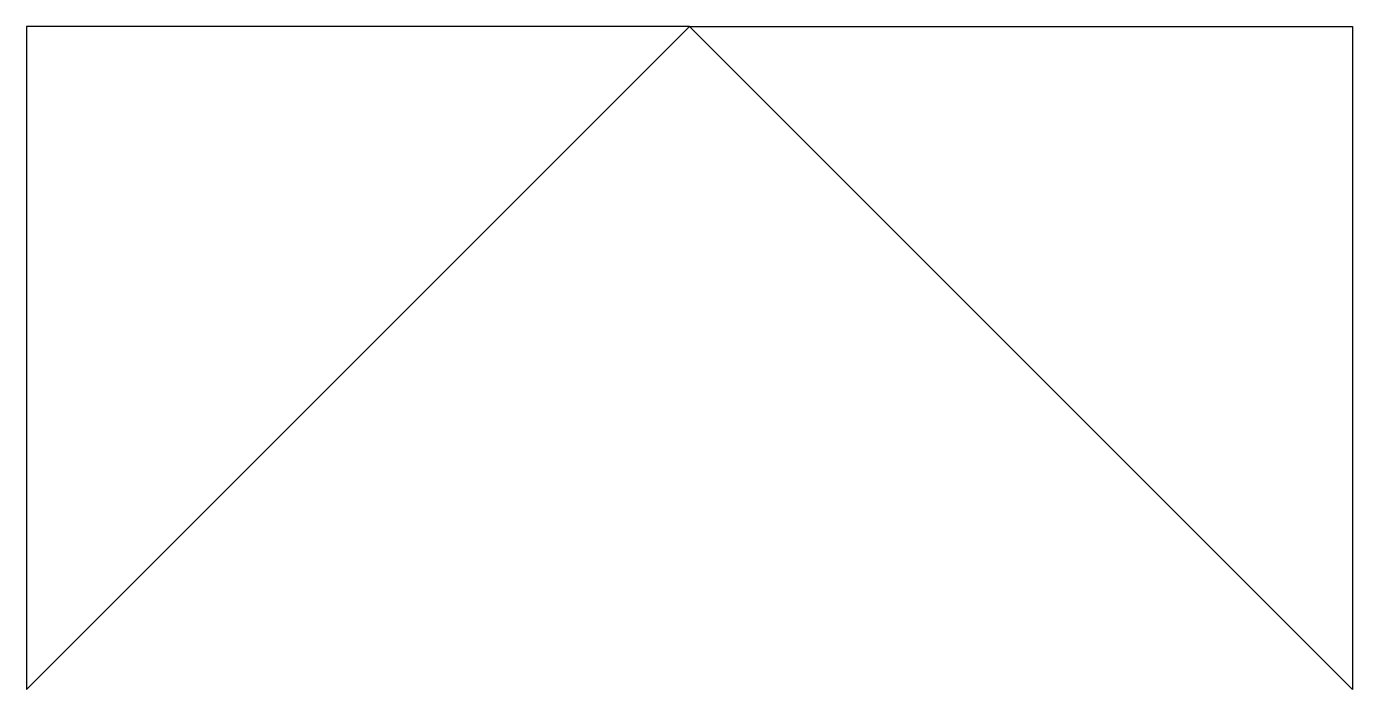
# Model space of a CAD drawing. Extents: x -10 to 10, y -10 to 0.
import ezdxf

# ---------------------------------------------------------------- set-up
doc = ezdxf.new("R2010")
doc.units = 0

msp = doc.modelspace()

# ---------------------------------------------------------------- linework, layer by layer
at = {"layer": 'BOARD_OUTLINE'}
for p, q in [((0, 0), (-10, 0)), ((-10, 0), (-10, -10)), ((-10, -10), (0, 0)), ((0, 0), (10, 0)), ((10, -10), (0, 0)), ((10, 0), (10, -10))]:
    msp.add_line(p, q, dxfattribs=at)

doc.saveas('drawing.dxf')
